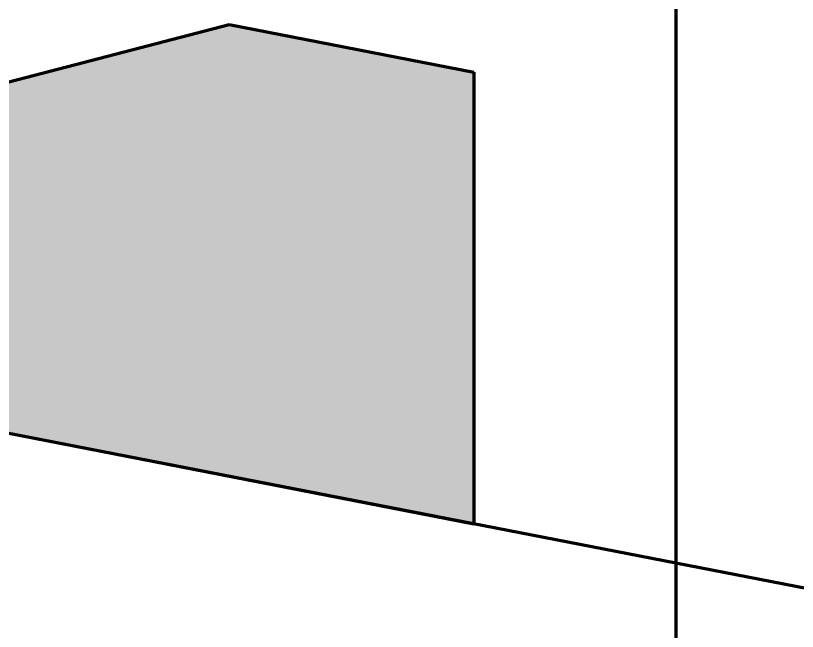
# Model space of a CAD drawing. Header units: millimetres. Extents: x 111 to 1506, y 14 to 566.
# Drawn here: x 233.72 to 239.52, y 93.11 to 97.68 of the extents above; entities that cross this region are included whole.
import ezdxf

# ---------------------------------------------------------------- set-up
doc = ezdxf.new("R2010")
doc.units = ezdxf.units.MM
doc.layers.add('G', color=254, linetype='Continuous', lineweight=5)
doc.layers.add('mobiliario', color=45, linetype='Continuous', lineweight=13)

msp = doc.modelspace()

# ---------------------------------------------------------------- hatches: boundary and pattern name
at = {"layer": 'G', "lineweight": 100, "ltscale": 1000}
h = msp.add_hatch(dxfattribs=at)
h.set_pattern_fill('AR-HBONE', color=256, scale=0.046, angle=-105.010678, style=0)
h.set_pattern_definition([(299.989322, (1759.44181, -290.11183), (0.251336119, -0.067395514), [0.552, -0.184]), (29.989322, (1759.53378, -290.2712), (0.251336119, -0.067395514), [0.552, -0.184])])
edge = h.paths.add_edge_path()
edge.add_line((245.14386, 88.77243), (288.23794, 78.57046))
edge.add_line((288.23794, 78.57046), (200.7159, 95.15598))
edge.add_line((200.7159, 95.15598), (201.10543, 97.11776))
edge.add_line((201.10543, 97.11776), (290.19297, 80.23558))
at = {"layer": 'mobiliario', "lineweight": 100, "ltscale": 1000}
h = msp.add_hatch(color=256, dxfattribs=at)
h.dxf.hatch_style = 1
h.set_gradient(color1=(0, 0, 255), tint=1, name='INVHEMISPHERICAL')
h.paths.add_polyline_path([(237.11677, 97.26177), (235.30064, 97.61506), (227.91548, 95.69643), (237.11677, 93.90648)])

# ---------------------------------------------------------------- linework, layer by layer
at = {"lineweight": 100, "ltscale": 1000}
for p, q in [((238.61677, 98.49809), (238.61677, 92.08657)), ((227.91548, 95.69643), (235.30064, 97.61506)), ((235.30064, 97.61506), (237.11677, 97.26177)), ((237.11677, 97.26177), (237.11677, 93.90648)), ((245.71491, 92.23387), (221.42725, 96.95859)), ((237.11677, 93.90648), (227.91548, 95.69643))]:
    msp.add_line(p, q, dxfattribs=at)

doc.saveas('drawing.dxf')
